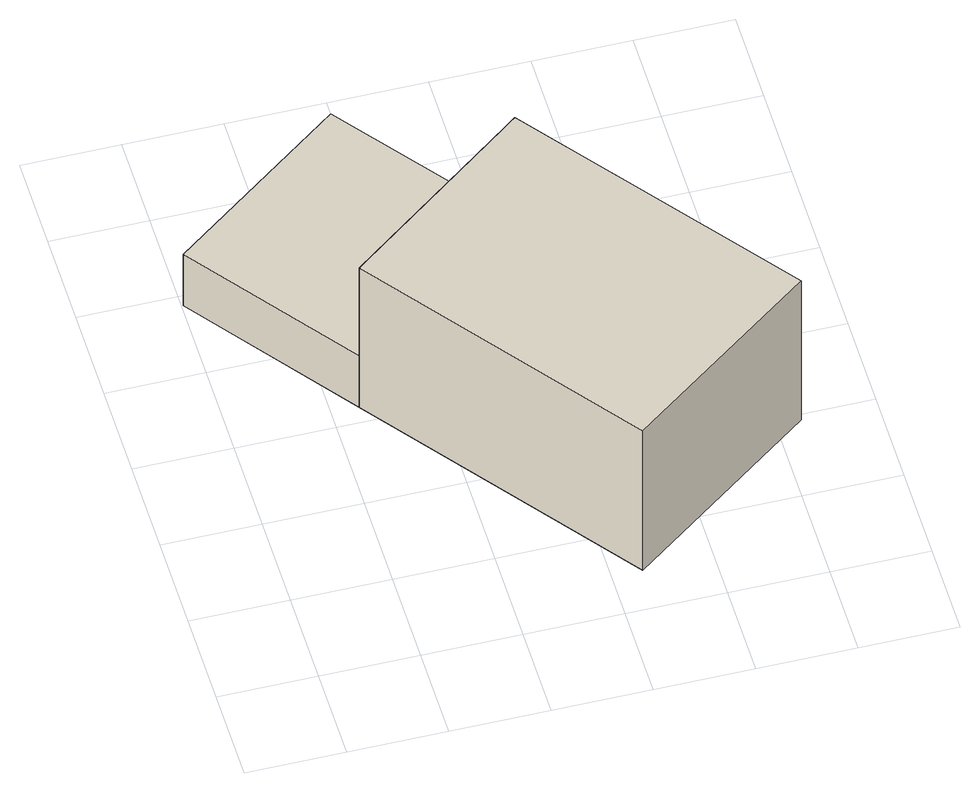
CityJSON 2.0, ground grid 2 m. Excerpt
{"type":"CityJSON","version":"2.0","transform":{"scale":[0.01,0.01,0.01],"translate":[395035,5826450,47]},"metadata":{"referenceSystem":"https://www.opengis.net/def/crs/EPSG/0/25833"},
"CityObjects":{
"building1":{"type":"Building","attributes":{"Gemeindeschluessel":"11000003","BezugspunktDach":"2200","function":"51009_1610","measuredHeight":1.44,"storeysAboveGround":0},"address":[{"country":"Germany","locality":"Berlin"}],"geometry":[{"type":"Solid","lod":"1","boundaries":[[[[0,1,2,3]],[[4,5,6,7]],[[4,7,3,2]],[[5,4,2,1]],[[6,5,1,0]],[[7,6,0,3]]]]}]},
"building2":{"type":"Building","attributes":{"Gemeindeschluessel":"11000003","BezugspunktDach":"2200","function":"31001_2143","measuredHeight":3.92,"storeysAboveGround":1},"address":[{"country":"Germany","locality":"Berlin","thoroughfareNumber":"207","thoroughfareName":"Blankenburger Straße"}],"geometry":[{"type":"Solid","lod":"1","boundaries":[[[[8,9,10,11,12]],[[5,13,14,15,6]],[[5,6,12,11]],[[13,5,11,10]],[[14,13,10,9]],[[15,14,9,8]],[[6,15,8,12]]]]}]}
},
"vertices":[
[255,638,151],[618,913,151],[366,1246,151],[3,975,151],[366,1246,7],[618,913,7],[255,638,7],[3,975,7],
[661,97,399],[1050,386,399],[639,929,399],[618,913,399],[255,638,399],[639,929,7],[1050,386,7],[661,97,7]
]}
